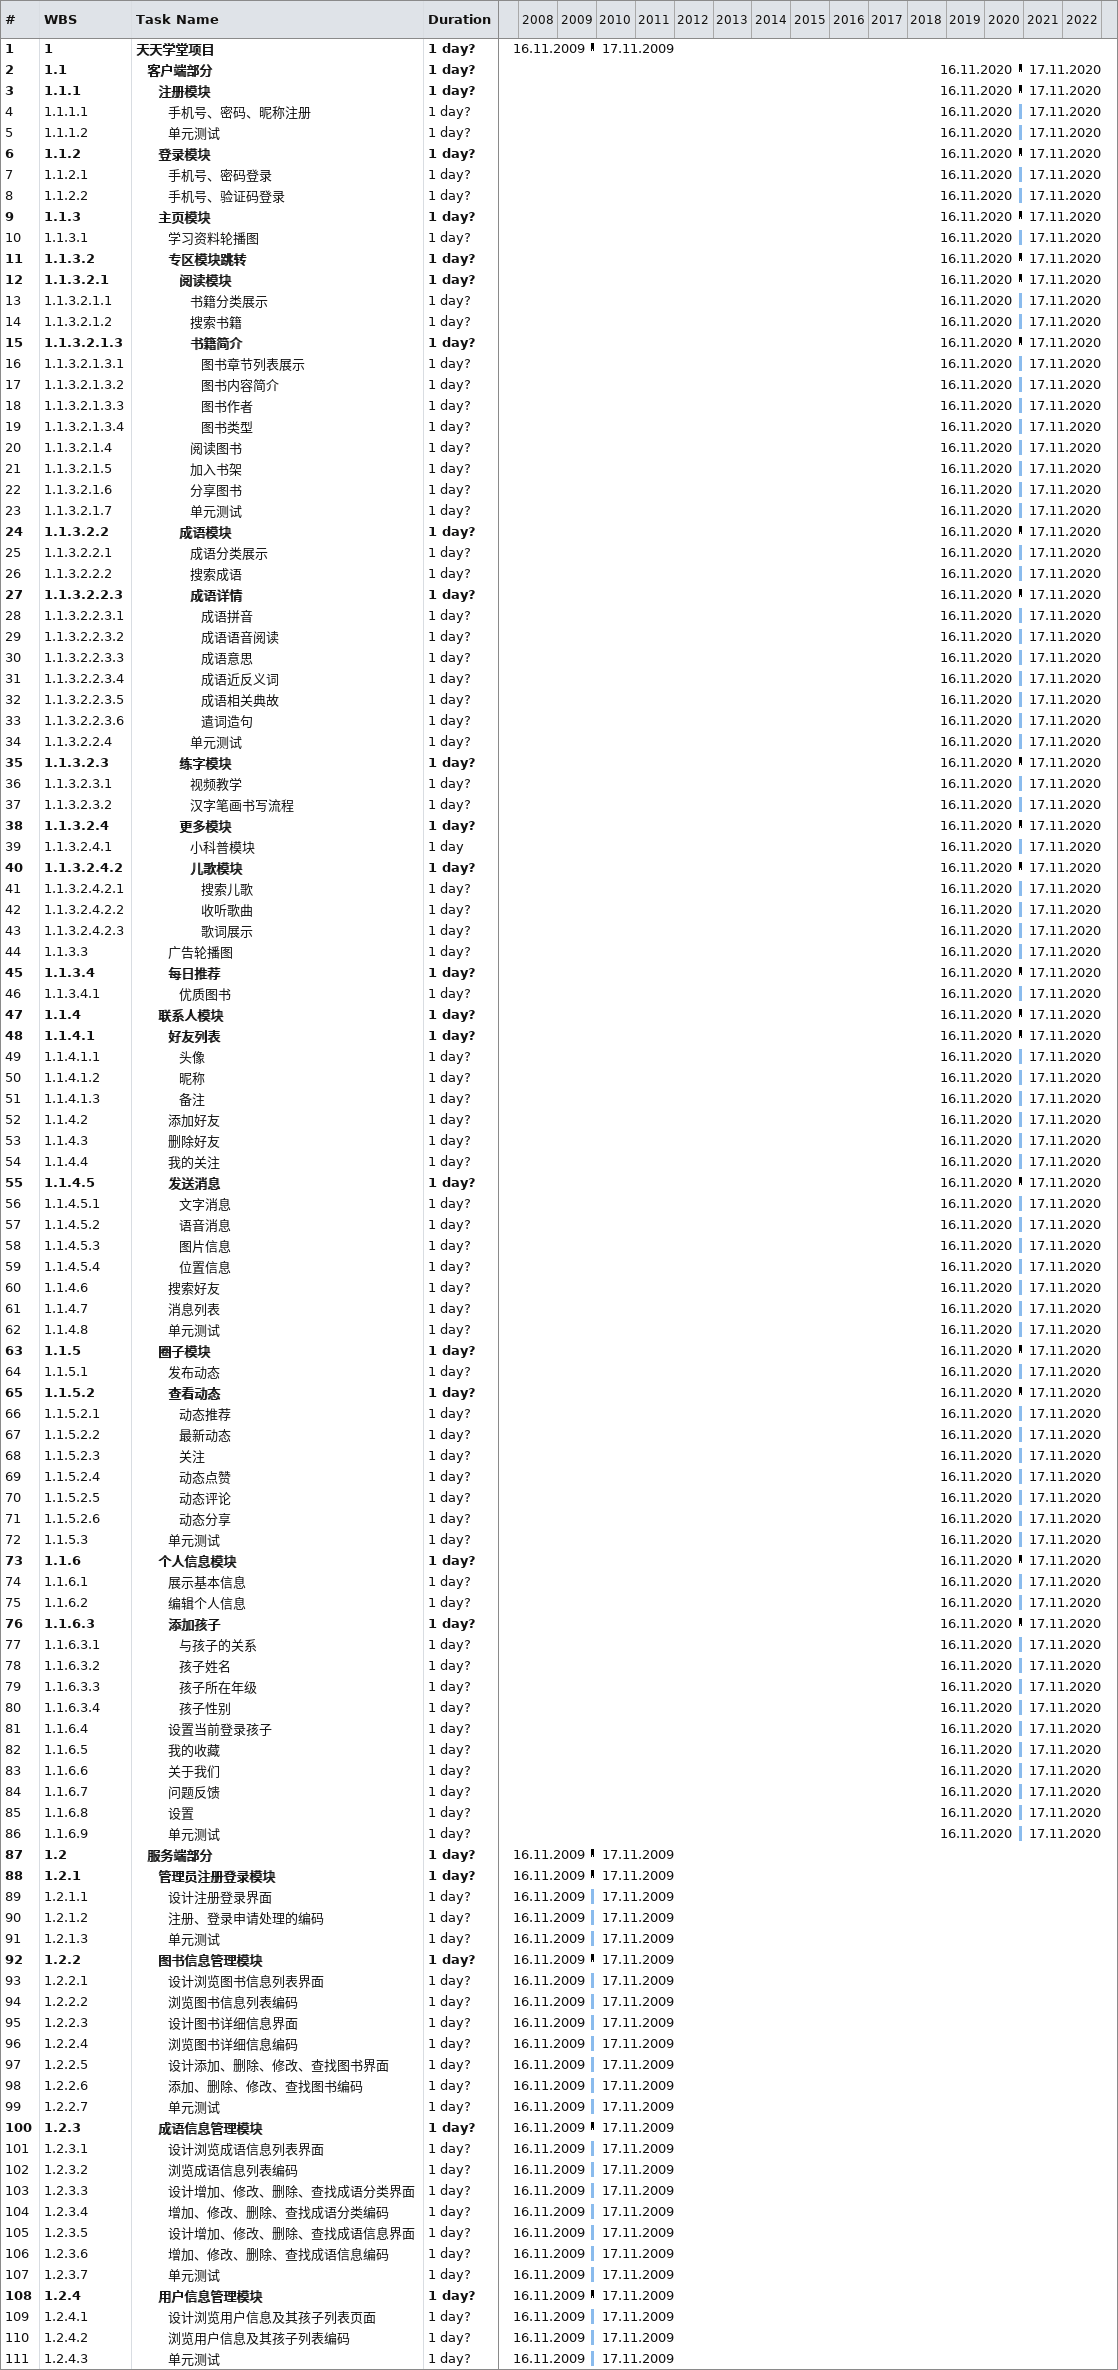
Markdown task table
| ID | WBS | Task | Duration | Start | Finish |
|---|---|---|---|---|---|
| 1 | 1 | **天天学堂项目** | 1d? | 2009-11-16 | 2009-11-17 |
| 2 | 1.1 | **客户端部分** | 1d? | 2020-11-16 | 2020-11-17 |
| 3 | 1.1.1 | **注册模块** | 1d? | 2020-11-16 | 2020-11-17 |
| 4 | 1.1.1.1 | 手机号、密码、昵称注册 | 1d? | 2020-11-16 | 2020-11-17 |
| 5 | 1.1.1.2 | 单元测试 | 1d? | 2020-11-16 | 2020-11-17 |
| 6 | 1.1.2 | **登录模块** | 1d? | 2020-11-16 | 2020-11-17 |
| 7 | 1.1.2.1 | 手机号、密码登录 | 1d? | 2020-11-16 | 2020-11-17 |
| 8 | 1.1.2.2 | 手机号、验证码登录 | 1d? | 2020-11-16 | 2020-11-17 |
| 9 | 1.1.3 | **主页模块** | 1d? | 2020-11-16 | 2020-11-17 |
| 10 | 1.1.3.1 | 学习资料轮播图 | 1d? | 2020-11-16 | 2020-11-17 |
| 11 | 1.1.3.2 | **专区模块跳转** | 1d? | 2020-11-16 | 2020-11-17 |
| 12 | 1.1.3.2.1 | **阅读模块** | 1d? | 2020-11-16 | 2020-11-17 |
| 13 | 1.1.3.2.1.1 | 书籍分类展示 | 1d? | 2020-11-16 | 2020-11-17 |
| 14 | 1.1.3.2.1.2 | 搜索书籍 | 1d? | 2020-11-16 | 2020-11-17 |
| 15 | 1.1.3.2.1.3 | **书籍简介** | 1d? | 2020-11-16 | 2020-11-17 |
| 16 | 1.1.3.2.1.3.1 | 图书章节列表展示 | 1d? | 2020-11-16 | 2020-11-17 |
| 17 | 1.1.3.2.1.3.2 | 图书内容简介 | 1d? | 2020-11-16 | 2020-11-17 |
| 18 | 1.1.3.2.1.3.3 | 图书作者 | 1d? | 2020-11-16 | 2020-11-17 |
| 19 | 1.1.3.2.1.3.4 | 图书类型 | 1d? | 2020-11-16 | 2020-11-17 |
| 20 | 1.1.3.2.1.4 | 阅读图书 | 1d? | 2020-11-16 | 2020-11-17 |
| 21 | 1.1.3.2.1.5 | 加入书架 | 1d? | 2020-11-16 | 2020-11-17 |
| 22 | 1.1.3.2.1.6 | 分享图书 | 1d? | 2020-11-16 | 2020-11-17 |
| 23 | 1.1.3.2.1.7 | 单元测试 | 1d? | 2020-11-16 | 2020-11-17 |
| 24 | 1.1.3.2.2 | **成语模块** | 1d? | 2020-11-16 | 2020-11-17 |
| 25 | 1.1.3.2.2.1 | 成语分类展示 | 1d? | 2020-11-16 | 2020-11-17 |
| 26 | 1.1.3.2.2.2 | 搜索成语 | 1d? | 2020-11-16 | 2020-11-17 |
| 27 | 1.1.3.2.2.3 | **成语详情** | 1d? | 2020-11-16 | 2020-11-17 |
| 28 | 1.1.3.2.2.3.1 | 成语拼音 | 1d? | 2020-11-16 | 2020-11-17 |
| 29 | 1.1.3.2.2.3.2 | 成语语音阅读 | 1d? | 2020-11-16 | 2020-11-17 |
| 30 | 1.1.3.2.2.3.3 | 成语意思 | 1d? | 2020-11-16 | 2020-11-17 |
| 31 | 1.1.3.2.2.3.4 | 成语近反义词 | 1d? | 2020-11-16 | 2020-11-17 |
| 32 | 1.1.3.2.2.3.5 | 成语相关典故 | 1d? | 2020-11-16 | 2020-11-17 |
| 33 | 1.1.3.2.2.3.6 | 遣词造句 | 1d? | 2020-11-16 | 2020-11-17 |
| 34 | 1.1.3.2.2.4 | 单元测试 | 1d? | 2020-11-16 | 2020-11-17 |
| 35 | 1.1.3.2.3 | **练字模块** | 1d? | 2020-11-16 | 2020-11-17 |
| 36 | 1.1.3.2.3.1 | 视频教学 | 1d? | 2020-11-16 | 2020-11-17 |
| 37 | 1.1.3.2.3.2 | 汉字笔画书写流程 | 1d? | 2020-11-16 | 2020-11-17 |
| 38 | 1.1.3.2.4 | **更多模块** | 1d? | 2020-11-16 | 2020-11-17 |
| 39 | 1.1.3.2.4.1 | 小科普模块 | 1d | 2020-11-16 | 2020-11-17 |
| 40 | 1.1.3.2.4.2 | **儿歌模块** | 1d? | 2020-11-16 | 2020-11-17 |
| 41 | 1.1.3.2.4.2.1 | 搜索儿歌 | 1d? | 2020-11-16 | 2020-11-17 |
| 42 | 1.1.3.2.4.2.2 | 收听歌曲 | 1d? | 2020-11-16 | 2020-11-17 |
| 43 | 1.1.3.2.4.2.3 | 歌词展示 | 1d? | 2020-11-16 | 2020-11-17 |
| 44 | 1.1.3.3 | 广告轮播图 | 1d? | 2020-11-16 | 2020-11-17 |
| 45 | 1.1.3.4 | **每日推荐** | 1d? | 2020-11-16 | 2020-11-17 |
| 46 | 1.1.3.4.1 | 优质图书 | 1d? | 2020-11-16 | 2020-11-17 |
| 47 | 1.1.4 | **联系人模块** | 1d? | 2020-11-16 | 2020-11-17 |
| 48 | 1.1.4.1 | **好友列表** | 1d? | 2020-11-16 | 2020-11-17 |
| 49 | 1.1.4.1.1 | 头像 | 1d? | 2020-11-16 | 2020-11-17 |
| 50 | 1.1.4.1.2 | 昵称 | 1d? | 2020-11-16 | 2020-11-17 |
| 51 | 1.1.4.1.3 | 备注 | 1d? | 2020-11-16 | 2020-11-17 |
| 52 | 1.1.4.2 | 添加好友 | 1d? | 2020-11-16 | 2020-11-17 |
| 53 | 1.1.4.3 | 删除好友 | 1d? | 2020-11-16 | 2020-11-17 |
| 54 | 1.1.4.4 | 我的关注 | 1d? | 2020-11-16 | 2020-11-17 |
| 55 | 1.1.4.5 | **发送消息** | 1d? | 2020-11-16 | 2020-11-17 |
| 56 | 1.1.4.5.1 | 文字消息 | 1d? | 2020-11-16 | 2020-11-17 |
| 57 | 1.1.4.5.2 | 语音消息 | 1d? | 2020-11-16 | 2020-11-17 |
| 58 | 1.1.4.5.3 | 图片信息 | 1d? | 2020-11-16 | 2020-11-17 |
| 59 | 1.1.4.5.4 | 位置信息 | 1d? | 2020-11-16 | 2020-11-17 |
| 60 | 1.1.4.6 | 搜索好友 | 1d? | 2020-11-16 | 2020-11-17 |
| 61 | 1.1.4.7 | 消息列表 | 1d? | 2020-11-16 | 2020-11-17 |
| 62 | 1.1.4.8 | 单元测试 | 1d? | 2020-11-16 | 2020-11-17 |
| 63 | 1.1.5 | **圈子模块** | 1d? | 2020-11-16 | 2020-11-17 |
| 64 | 1.1.5.1 | 发布动态 | 1d? | 2020-11-16 | 2020-11-17 |
| 65 | 1.1.5.2 | **查看动态** | 1d? | 2020-11-16 | 2020-11-17 |
| 66 | 1.1.5.2.1 | 动态推荐 | 1d? | 2020-11-16 | 2020-11-17 |
| 67 | 1.1.5.2.2 | 最新动态 | 1d? | 2020-11-16 | 2020-11-17 |
| 68 | 1.1.5.2.3 | 关注 | 1d? | 2020-11-16 | 2020-11-17 |
| 69 | 1.1.5.2.4 | 动态点赞 | 1d? | 2020-11-16 | 2020-11-17 |
| 70 | 1.1.5.2.5 | 动态评论 | 1d? | 2020-11-16 | 2020-11-17 |
| 71 | 1.1.5.2.6 | 动态分享 | 1d? | 2020-11-16 | 2020-11-17 |
| 72 | 1.1.5.3 | 单元测试 | 1d? | 2020-11-16 | 2020-11-17 |
| 73 | 1.1.6 | **个人信息模块** | 1d? | 2020-11-16 | 2020-11-17 |
| 74 | 1.1.6.1 | 展示基本信息 | 1d? | 2020-11-16 | 2020-11-17 |
| 75 | 1.1.6.2 | 编辑个人信息 | 1d? | 2020-11-16 | 2020-11-17 |
| 76 | 1.1.6.3 | **添加孩子** | 1d? | 2020-11-16 | 2020-11-17 |
| 77 | 1.1.6.3.1 | 与孩子的关系 | 1d? | 2020-11-16 | 2020-11-17 |
| 78 | 1.1.6.3.2 | 孩子姓名 | 1d? | 2020-11-16 | 2020-11-17 |
| 79 | 1.1.6.3.3 | 孩子所在年级 | 1d? | 2020-11-16 | 2020-11-17 |
| 80 | 1.1.6.3.4 | 孩子性别 | 1d? | 2020-11-16 | 2020-11-17 |
| 81 | 1.1.6.4 | 设置当前登录孩子 | 1d? | 2020-11-16 | 2020-11-17 |
| 82 | 1.1.6.5 | 我的收藏 | 1d? | 2020-11-16 | 2020-11-17 |
| 83 | 1.1.6.6 | 关于我们 | 1d? | 2020-11-16 | 2020-11-17 |
| 84 | 1.1.6.7 | 问题反馈 | 1d? | 2020-11-16 | 2020-11-17 |
| 85 | 1.1.6.8 | 设置 | 1d? | 2020-11-16 | 2020-11-17 |
| 86 | 1.1.6.9 | 单元测试 | 1d? | 2020-11-16 | 2020-11-17 |
| 87 | 1.2 | **服务端部分** | 1d? | 2009-11-16 | 2009-11-17 |
| 88 | 1.2.1 | **管理员注册登录模块** | 1d? | 2009-11-16 | 2009-11-17 |
| 89 | 1.2.1.1 | 设计注册登录界面 | 1d? | 2009-11-16 | 2009-11-17 |
| 90 | 1.2.1.2 | 注册、登录申请处理的编码 | 1d? | 2009-11-16 | 2009-11-17 |
| 91 | 1.2.1.3 | 单元测试 | 1d? | 2009-11-16 | 2009-11-17 |
| 92 | 1.2.2 | **图书信息管理模块** | 1d? | 2009-11-16 | 2009-11-17 |
| 93 | 1.2.2.1 | 设计浏览图书信息列表界面 | 1d? | 2009-11-16 | 2009-11-17 |
| 94 | 1.2.2.2 | 浏览图书信息列表编码 | 1d? | 2009-11-16 | 2009-11-17 |
| 95 | 1.2.2.3 | 设计图书详细信息界面 | 1d? | 2009-11-16 | 2009-11-17 |
| 96 | 1.2.2.4 | 浏览图书详细信息编码 | 1d? | 2009-11-16 | 2009-11-17 |
| 97 | 1.2.2.5 | 设计添加、删除、修改、查找图书界面 | 1d? | 2009-11-16 | 2009-11-17 |
| 98 | 1.2.2.6 | 添加、删除、修改、查找图书编码 | 1d? | 2009-11-16 | 2009-11-17 |
| 99 | 1.2.2.7 | 单元测试 | 1d? | 2009-11-16 | 2009-11-17 |
| 100 | 1.2.3 | **成语信息管理模块** | 1d? | 2009-11-16 | 2009-11-17 |
| 101 | 1.2.3.1 | 设计浏览成语信息列表界面 | 1d? | 2009-11-16 | 2009-11-17 |
| 102 | 1.2.3.2 | 浏览成语信息列表编码 | 1d? | 2009-11-16 | 2009-11-17 |
| 103 | 1.2.3.3 | 设计增加、修改、删除、查找成语分类界面 | 1d? | 2009-11-16 | 2009-11-17 |
| 104 | 1.2.3.4 | 增加、修改、删除、查找成语分类编码 | 1d? | 2009-11-16 | 2009-11-17 |
| 105 | 1.2.3.5 | 设计增加、修改、删除、查找成语信息界面 | 1d? | 2009-11-16 | 2009-11-17 |
| 106 | 1.2.3.6 | 增加、修改、删除、查找成语信息编码 | 1d? | 2009-11-16 | 2009-11-17 |
| 107 | 1.2.3.7 | 单元测试 | 1d? | 2009-11-16 | 2009-11-17 |
| 108 | 1.2.4 | **用户信息管理模块** | 1d? | 2009-11-16 | 2009-11-17 |
| 109 | 1.2.4.1 | 设计浏览用户信息及其孩子列表页面 | 1d? | 2009-11-16 | 2009-11-17 |
| 110 | 1.2.4.2 | 浏览用户信息及其孩子列表编码 | 1d? | 2009-11-16 | 2009-11-17 |
| 111 | 1.2.4.3 | 单元测试 | 1d? | 2009-11-16 | 2009-11-17 |
